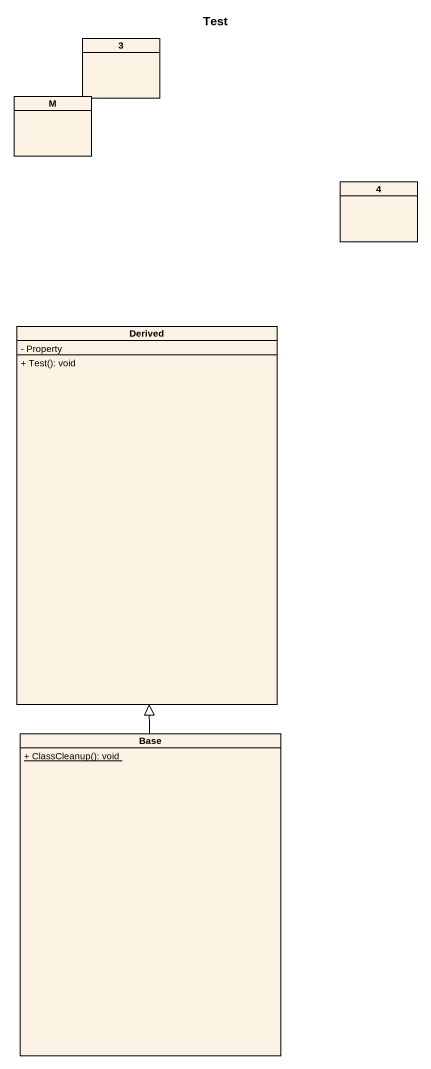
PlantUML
@startuml
title Test
hide circle
hide empty members
skinparam classAttributeIconSize 0
class "3" as c3
class M
class "4" as c4
class Derived {
  - Property
  + Test(): void
}
class Base {
  {static} + ClassCleanup(): void
}
Base -up-|> Derived
@enduml
